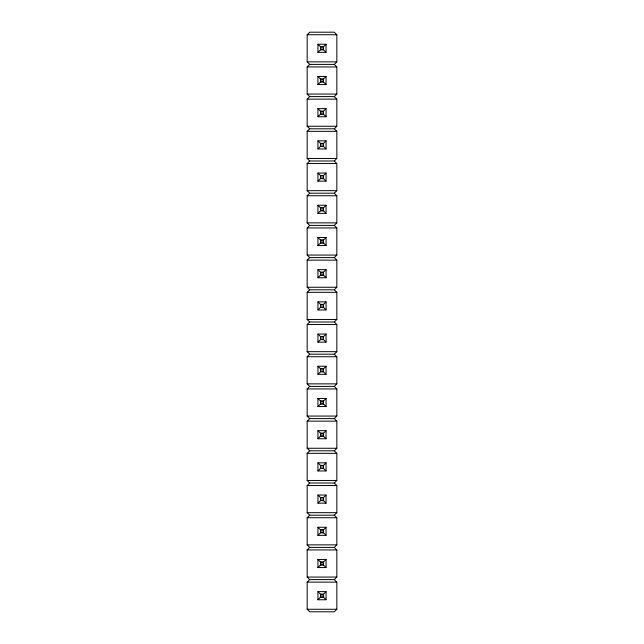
<?xml version="1.0" encoding="UTF-8"?>
<svg xmlns="http://www.w3.org/2000/svg" width="644" height="644" viewBox="0 0 644 644"><rect width="100%" height="100%" fill="white"/><g stroke="black" fill="none" stroke-linecap="round" stroke-linejoin="round"><path stroke-width="0.97" d="M309.7 64.4L307.164 61.864L307.164 34.736L309.7 32.2L334.3 32.2L336.836 34.736L336.836 61.864L334.3 64.4L309.7 64.4L307.164 66.936L307.164 94.064L309.7 96.6L334.3 96.6L336.836 94.064L336.836 66.936L334.3 64.4M317.943 52.357L320.479 49.821L323.521 49.821L326.057 52.357L317.943 52.357L317.943 44.243L326.057 44.243L326.057 52.357M317.943 44.243L320.479 46.779L323.521 46.779L326.057 44.243M317.943 84.557L320.479 82.021L323.521 82.021L326.057 84.557L317.943 84.557L317.943 76.443L326.057 76.443L326.057 84.557M317.943 76.443L320.479 78.979L323.521 78.979L326.057 76.443M334.3 225.4L336.836 227.936L336.836 255.064L334.3 257.6L309.7 257.6L307.164 255.064L307.164 227.936L309.7 225.4L334.3 225.4L336.836 222.864L336.836 195.736L334.3 193.2L309.7 193.2L307.164 190.664L307.164 163.536L309.7 161L334.3 161L336.836 158.464L336.836 131.336L334.3 128.8L309.7 128.8L307.164 126.264L307.164 99.136L309.7 96.6M317.943 116.757L320.479 114.221L323.521 114.221L326.057 116.757L317.943 116.757L317.943 108.643L326.057 108.643L326.057 116.757M317.943 108.643L320.479 111.179L323.521 111.179L326.057 108.643M309.7 161L307.164 158.464L307.164 131.336L309.7 128.8M334.3 128.8L336.836 126.264L336.836 99.136L334.3 96.6M317.943 148.957L320.479 146.421L323.521 146.421L326.057 148.957L317.943 148.957L317.943 140.843L326.057 140.843L326.057 148.957M317.943 140.843L320.479 143.379L323.521 143.379L326.057 140.843M317.943 181.157L320.479 178.621L323.521 178.621L326.057 181.157L317.943 181.157L317.943 173.043L326.057 173.043L326.057 181.157M317.943 173.043L320.479 175.579L323.521 175.579L326.057 173.043M309.7 225.4L307.164 222.864L307.164 195.736L309.7 193.2M334.3 193.2L336.836 190.664L336.836 163.536L334.3 161M317.943 213.357L320.479 210.821L323.521 210.821L326.057 213.357L317.943 213.357L317.943 205.243L326.057 205.243L326.057 213.357M317.943 205.243L320.479 207.779L323.521 207.779L326.057 205.243M317.943 245.557L320.479 243.021L323.521 243.021L326.057 245.557L317.943 245.557L317.943 237.443L326.057 237.443L326.057 245.557M317.943 237.443L320.479 239.979L323.521 239.979L326.057 237.443M334.3 257.6L336.836 260.136L336.836 287.264L334.3 289.8L309.7 289.8L307.164 287.264L307.164 260.136L309.7 257.6M317.943 277.757L320.479 275.221L323.521 275.221L326.057 277.757L317.943 277.757L317.943 269.643L326.057 269.643L326.057 277.757M317.943 269.643L320.479 272.179L323.521 272.179L326.057 269.643M334.3 289.8L336.836 292.336L336.836 319.464L334.3 322L309.7 322L307.164 319.464L307.164 292.336L309.7 289.8M317.943 309.957L320.479 307.421L323.521 307.421L326.057 309.957L317.943 309.957L317.943 301.843L326.057 301.843L326.057 309.957M317.943 301.843L320.479 304.379L323.521 304.379L326.057 301.843M334.3 322L336.836 324.536L336.836 351.664L334.3 354.2L309.7 354.2L307.164 351.664L307.164 324.536L309.7 322M317.943 342.157L320.479 339.621L323.521 339.621L326.057 342.157L317.943 342.157L317.943 334.043L326.057 334.043L326.057 342.157M317.943 334.043L320.479 336.579L323.521 336.579L326.057 334.043M334.3 354.2L336.836 356.736L336.836 383.864L334.3 386.4L309.7 386.4L307.164 383.864L307.164 356.736L309.7 354.2M317.943 374.357L320.479 371.821L323.521 371.821L326.057 374.357L326.057 366.243L317.943 366.243L317.943 374.357L326.057 374.357M323.521 371.821L323.521 368.779L326.057 366.243M334.3 386.4L336.836 388.936L336.836 416.064L334.3 418.6L309.7 418.6L307.164 416.064L307.164 388.936L309.7 386.4M317.943 406.557L320.479 404.021L323.521 404.021L326.057 406.557L326.057 398.443L317.943 398.443L317.943 406.557L326.057 406.557M323.521 404.021L323.521 400.979L326.057 398.443M334.3 418.6L336.836 421.136L336.836 448.264L334.3 450.8L309.7 450.8L307.164 448.264L307.164 421.136L309.7 418.6M317.943 438.757L320.479 436.221L323.521 436.221L326.057 438.757L317.943 438.757L317.943 430.643L326.057 430.643L326.057 438.757M317.943 430.643L320.479 433.179L323.521 433.179L326.057 430.643M334.3 450.8L336.836 453.336L336.836 480.464L334.3 483L309.7 483L307.164 480.464L307.164 453.336L309.7 450.8M317.943 470.957L320.479 468.421L323.521 468.421L326.057 470.957L317.943 470.957L317.943 462.843L326.057 462.843L326.057 470.957M317.943 462.843L320.479 465.379L323.521 465.379L326.057 462.843M334.3 483L336.836 485.536L336.836 512.664L334.3 515.2L309.7 515.2L307.164 512.664L307.164 485.536L309.7 483M317.943 503.157L320.479 500.621L323.521 500.621L326.057 503.157L326.057 495.043L317.943 495.043L317.943 503.157L326.057 503.157M317.943 495.043L320.479 497.579L323.521 497.579L326.057 495.043M334.3 515.2L336.836 517.736L336.836 544.864L334.3 547.4L309.7 547.4L307.164 544.864L307.164 517.736L309.7 515.2M317.943 535.357L320.479 532.821L323.521 532.821L326.057 535.357L326.057 527.243L317.943 527.243L317.943 535.357L326.057 535.357M317.943 527.243L320.479 529.779L323.521 529.779L326.057 527.243M334.3 547.4L336.836 549.936L336.836 577.064L334.3 579.6L309.7 579.6L307.164 577.064L307.164 549.936L309.7 547.4M317.943 567.557L320.479 565.021L323.521 565.021L326.057 567.557L326.057 559.443L317.943 559.443L317.943 567.557L326.057 567.557M317.943 559.443L320.479 561.979L323.521 561.979L326.057 559.443M334.3 579.6L336.836 582.136L336.836 609.264L334.3 611.8L309.7 611.8L307.164 609.264L307.164 582.136L309.7 579.6M317.943 599.757L320.479 597.221L323.521 597.221L326.057 599.757L326.057 591.643L317.943 591.643L317.943 599.757L326.057 599.757M317.943 591.643L320.479 594.179L323.521 594.179L326.057 591.643M307.164 34.736L336.836 34.736M307.164 61.864L336.836 61.864M307.164 66.936L336.836 66.936M307.164 94.064L336.836 94.064M307.164 99.136L336.836 99.136M307.164 126.264L336.836 126.264M307.164 131.336L336.836 131.336M307.164 158.464L336.836 158.464M307.164 163.536L336.836 163.536M307.164 190.664L336.836 190.664M307.164 195.736L336.836 195.736M307.164 222.864L336.836 222.864M307.164 227.936L336.836 227.936M307.164 255.064L336.836 255.064M307.164 260.136L336.836 260.136M307.164 287.264L336.836 287.264M307.164 292.336L336.836 292.336M307.164 319.464L336.836 319.464M307.164 324.536L336.836 324.536M307.164 351.664L336.836 351.664M307.164 356.736L336.836 356.736M317.943 366.243L320.479 368.779L323.521 368.779M307.164 383.864L336.836 383.864M307.164 388.936L336.836 388.936M317.943 398.443L320.479 400.979L323.521 400.979M307.164 416.064L336.836 416.064M307.164 421.136L336.836 421.136M307.164 448.264L336.836 448.264M307.164 453.336L336.836 453.336M307.164 480.464L336.836 480.464M307.164 485.536L336.836 485.536M307.164 512.664L336.836 512.664M307.164 517.736L336.836 517.736M307.164 544.864L336.836 544.864M307.164 549.936L336.836 549.936M307.164 577.064L336.836 577.064M307.164 582.136L336.836 582.136M307.164 609.264L336.836 609.264M323.521 46.779L323.521 49.821M323.521 78.979L323.521 82.021M323.521 111.179L323.521 114.221M323.521 143.379L323.521 146.421M323.521 175.579L323.521 178.621M323.521 207.779L323.521 210.821M323.521 239.979L323.521 243.021M323.521 272.179L323.521 275.221M323.521 304.379L323.521 307.421M323.521 336.579L323.521 339.621M323.521 433.179L323.521 436.221M323.521 465.379L323.521 468.421M323.521 497.579L323.521 500.621M323.521 529.779L323.521 532.821M323.521 561.979L323.521 565.021M323.521 594.179L323.521 597.221M322 46.779L322 49.821M322 78.979L322 82.021M322 111.179L322 114.221M322 143.379L322 146.421M322 175.579L322 178.621M322 207.779L322 210.821M322 239.979L322 243.021M322 272.179L322 275.221M322 304.379L322 307.421M322 336.579L322 339.621M322 368.779L322 371.821M322 400.979L322 404.021M322 433.179L322 436.221M322 465.379L322 468.421M322 497.579L322 500.621M322 529.779L322 532.821M322 561.979L322 565.021M322 594.179L322 597.221M320.479 46.779L320.479 49.821M320.479 78.979L320.479 82.021M320.479 111.179L320.479 114.221M320.479 143.379L320.479 146.421M320.479 175.579L320.479 178.621M320.479 207.779L320.479 210.821M320.479 239.979L320.479 243.021M320.479 272.179L320.479 275.221M320.479 304.379L320.479 307.421M320.479 336.579L320.479 339.621M320.479 368.779L320.479 371.821M320.479 400.979L320.479 404.021M320.479 433.179L320.479 436.221M320.479 465.379L320.479 468.421M320.479 497.579L320.479 500.621M320.479 529.779L320.479 532.821M320.479 561.979L320.479 565.021M320.479 594.179L320.479 597.221"/></g></svg>
